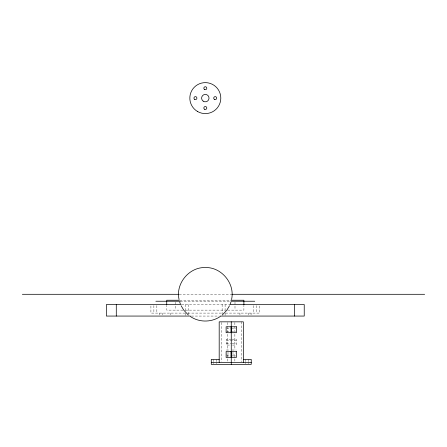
<?xml version="1.0" encoding="UTF-8"?>
<svg xmlns="http://www.w3.org/2000/svg" width="447" height="447" viewBox="0 0 447 447"><rect width="100%" height="100%" fill="white"/><g stroke="black" fill="none" stroke-linecap="round" stroke-linejoin="round"><path stroke-width="0.34" stroke-dasharray="2.23 1.68" d="M179.202 294.299L231.429 294.299M179.817 300.239L230.155 300.239M180.236 301.228L231.088 301.228M181.666 304.519L229.406 304.519M182.924 310.129L166.737 310.129L166.737 305.513M185.471 310.129L225.159 310.129M227.707 310.129L243.894 310.129L243.894 305.513M185.119 313.096L150.913 313.096L150.913 305.742M187.813 313.096L223.209 313.096M225.512 313.096L259.724 313.096L259.724 305.742M191.405 316.063L219.265 316.063M226.735 328.254L231.065 328.254M231.462 328.254L235.787 328.254M226.735 331.221L231.065 331.221M231.462 331.221L235.787 331.221M231.261 339.156L226.316 339.156L226.316 345.067L231.261 345.067M231.881 339.156L236.206 339.156L236.206 345.067L231.881 345.067M226.316 340.631L236.206 340.631M226.316 343.598L231.261 343.598M231.881 343.598L236.206 343.598M226.316 350.023L230.06 350.023M231.864 350.023L236.206 350.023M226.735 353.001L231.065 353.001M231.462 353.001L235.787 353.001M226.316 354.974L230.06 354.974M232.468 354.974L235.591 354.974M226.735 355.968L231.065 355.968M231.462 355.968L235.787 355.968M256.751 305.592L256.751 313.096M253.784 305.592L253.784 313.096M251.058 313.096L251.058 314.878M248.772 359.422L248.772 361.796M248.772 362.388L248.772 363.707M248.431 313.096L248.431 314.878M245.805 359.422L245.805 361.796M245.805 362.388L245.805 363.707M241.352 321.834L241.352 361.701M239.938 313.096L239.938 314.878M234.993 302.217L234.993 310.129M234.871 322.522L234.871 350.023M234.871 354.974L234.871 361.718M227.652 322.522L227.652 350.023M227.652 354.974L227.652 361.718M225.098 304.519L225.098 311.447M225.098 313.179L225.098 315.386M222.131 304.519L222.131 314.029M221.17 322.522L221.17 361.701M216.722 359.422L216.722 361.796M216.722 362.388L216.722 363.707M213.755 359.422L213.755 361.796M213.755 362.388L213.755 363.707M188.5 304.519L188.5 314.029M185.533 304.519L185.533 311.447M185.533 313.179L185.533 315.386M175.643 302.217L175.643 310.129M170.693 313.096L170.693 314.878M162.2 313.096L162.2 314.878M159.579 313.096L159.579 314.878M156.847 305.592L156.847 313.096M153.88 305.592L153.88 313.096"/><path stroke-width="0.67" d="M231.563 299.524C235.251 283.689 221.589 266.999 205.318 267.541C189.042 266.999 175.38 283.689 179.068 299.524M230.926 302.071L230.283 303.932M229.507 305.742L226.808 310.24L222.293 314.99M220.181 316.554C211.453 322.533 199.178 322.533 190.45 316.554M22.35 294.299L178.845 294.299M231.786 294.299L424.65 294.299M179.225 300.239L166.737 300.239L166.737 304.854M230.82 300.239L243.894 300.239L243.894 304.854M155.858 301.228L180.236 301.228M231.088 301.228L254.773 301.228M181.08 304.519L106.397 304.519L106.397 316.063L190.349 316.063M229.657 304.519L304.234 304.519L304.234 316.063L220.282 316.063M219.192 359.422L211.28 359.422L211.28 364.366L251.242 364.366L251.242 359.422L243.33 359.422M211.28 362.388L251.242 362.388M188.338 314.99L183.823 310.24L181.124 305.742M180.348 303.932L179.705 302.071M294.344 304.519L294.344 316.063M243.33 362.388L243.33 321.834L219.192 321.834L219.192 362.388M231.261 321.834L231.261 364.366M116.287 304.519L116.287 316.063M231.065 326.779L226.121 326.779L226.121 332.697L231.065 332.697L231.065 326.779M236.407 326.779L231.462 326.779L231.462 332.697L236.407 332.697L236.407 326.779M231.065 351.532L226.121 351.532L226.121 357.444L231.065 357.444L231.065 351.532M236.407 351.532L231.462 351.532L231.462 357.444L236.407 357.444L236.407 351.532M197.574 111.521A15.483 15.483 0 0 0 220.801 98.116A15.483 15.483 0 0 0 197.574 84.706A15.483 15.483 0 0 0 197.574 111.521M203.178 101.145A3.71 3.71 0 0 0 209.012 98.446A3.71 3.71 0 0 0 203.759 94.747A3.71 3.71 0 0 0 203.178 101.145M214.353 99.329A1.486 1.486 0 0 0 216.683 98.245A1.486 1.486 0 0 0 214.582 96.77A1.486 1.486 0 0 0 214.353 99.329M204.463 109.219A1.486 1.486 0 0 0 206.793 108.14A1.486 1.486 0 0 0 204.692 106.66A1.486 1.486 0 0 0 204.463 109.219M194.568 99.329A1.486 1.486 0 0 0 196.903 98.245A1.486 1.486 0 0 0 194.803 96.77A1.486 1.486 0 0 0 194.568 99.329M204.463 89.434A1.486 1.486 0 0 0 206.793 88.355A1.486 1.486 0 0 0 204.692 86.874A1.486 1.486 0 0 0 204.463 89.434"/></g></svg>
